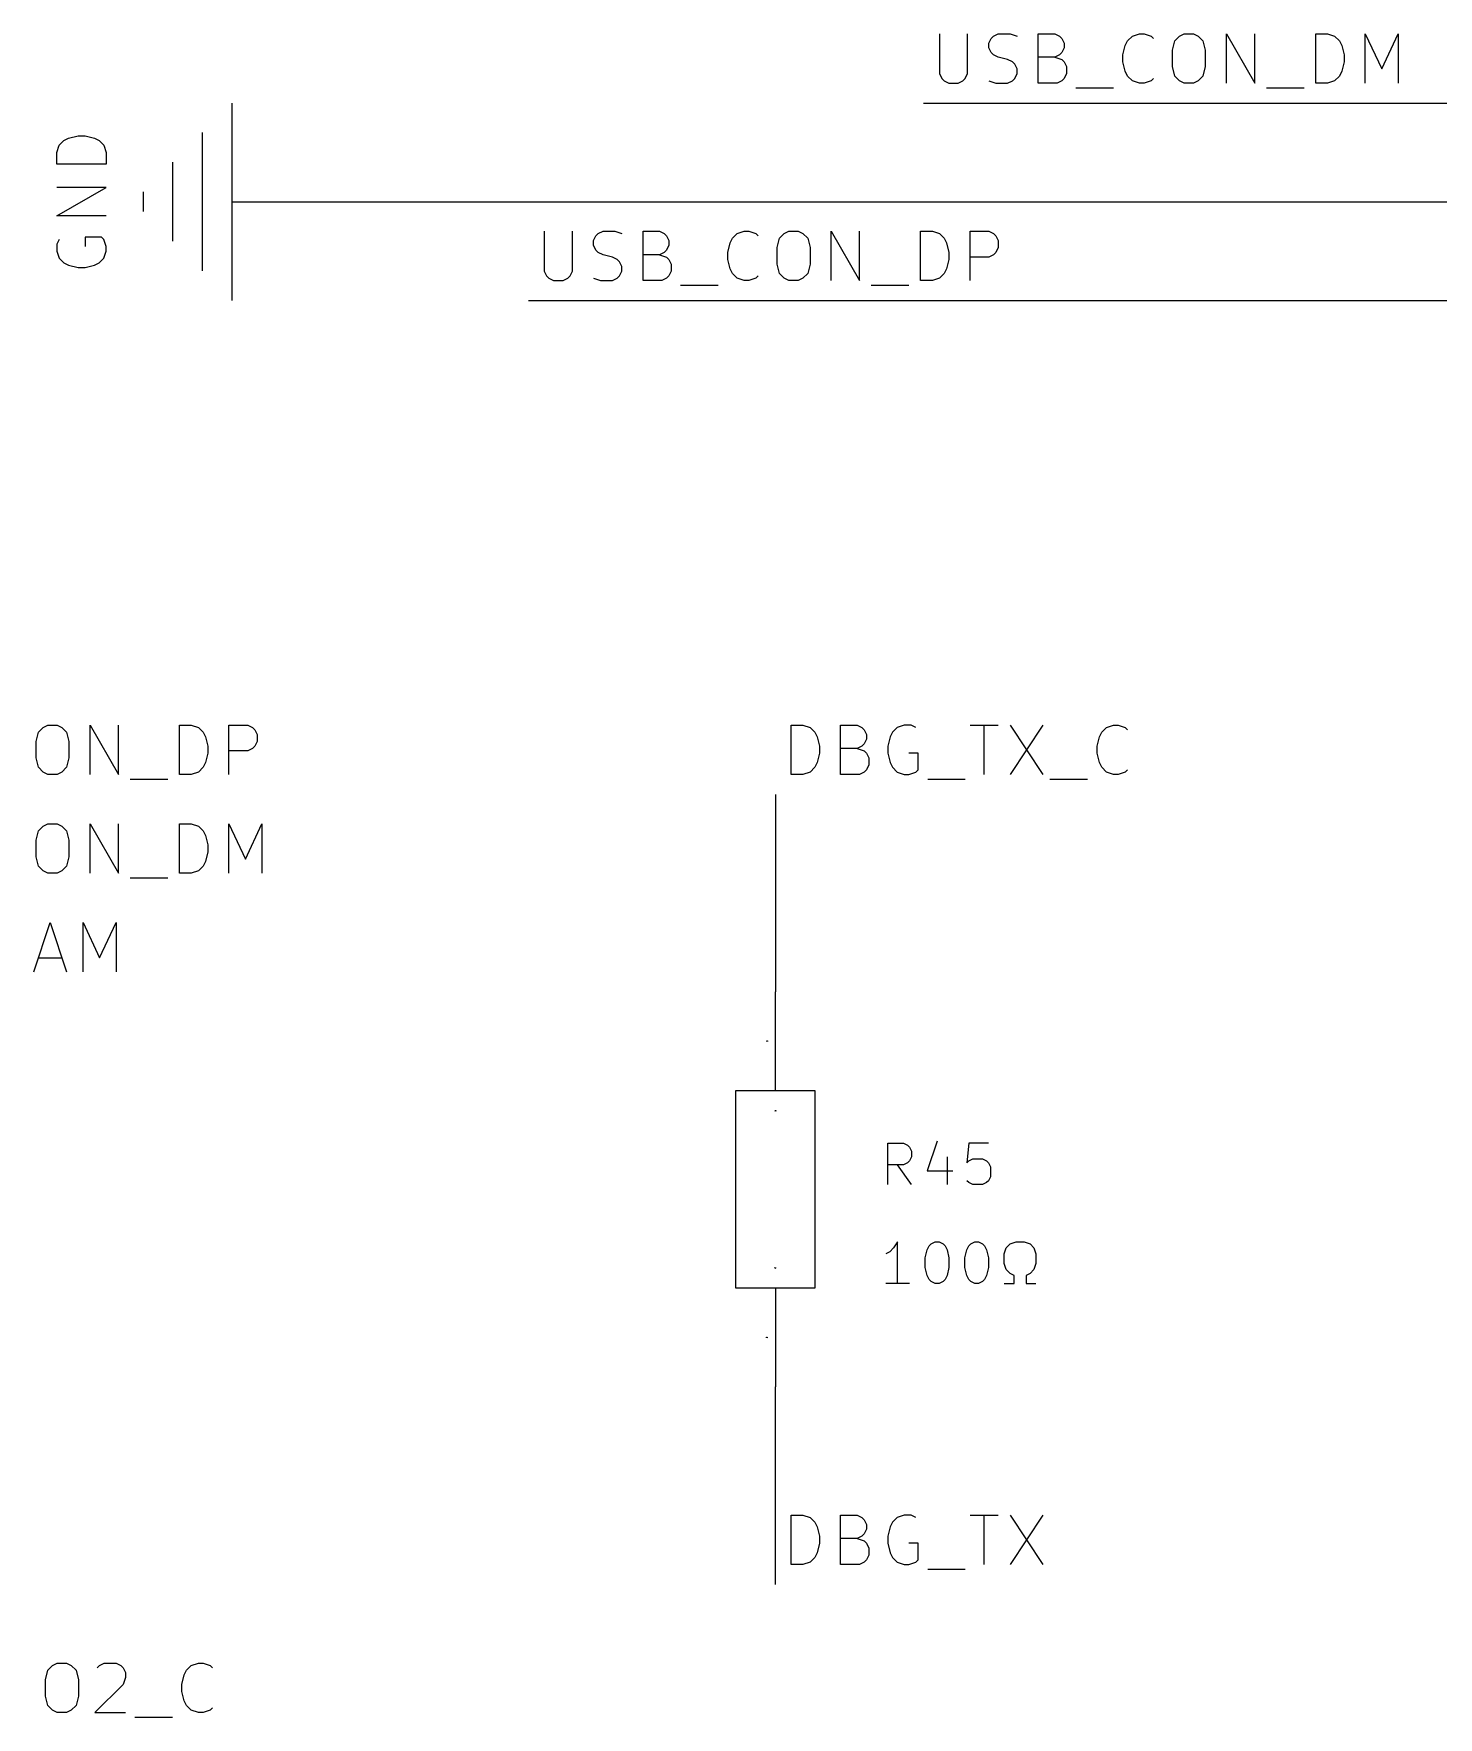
# Model space of a CAD drawing. Header units: millimetres. Extents: x 6 to 261, y -194 to -2.
# Drawn here: x 79.99 to 116.1, y -135.5 to -92.2 of the extents above; entities that cross this region are included whole.
import ezdxf

# ---------------------------------------------------------------- set-up
doc = ezdxf.new("R2010")
doc.units = ezdxf.units.MM
for name, color, linetype in [('GREENSIXTYFIVE', 129, 'CONTINUOUS'), ('LIGHTGREEN', 92, 'CONTINUOUS'), ('LIGHTRED', 12, 'CONTINUOUS'), ('RED', 14, 'CONTINUOUS'), ('REDSIX', 19, 'CONTINUOUS')]:
    doc.layers.add(name, color=color, linetype=linetype)

msp = doc.modelspace()

# ---------------------------------------------------------------- linework, layer by layer
at = {"layer": 'GREENSIXTYFIVE', "linetype": 'CONTINUOUS'}
for p, q in [((80.8915, -94.887), (81.1334, -94.8266)), ((81.1334, -94.8266), (81.3148, -94.8266)), ((81.3148, -94.8266), (81.5567, -94.887)), ((80.5891, -95.2499), (80.6496, -95.0685)), ((80.5891, -95.5523), (80.5891, -95.2499)), ((80.6496, -95.0685), (80.7706, -94.9475)), ((80.7706, -94.9475), (80.8915, -94.887)), ((81.5567, -94.887), (81.6777, -94.9475)), ((81.6777, -94.9475), (81.7987, -95.0685)), ((81.7987, -95.0685), (81.8591, -95.2499)), ((81.8591, -95.2499), (81.8591, -95.5523)), ((81.8591, -95.5523), (80.5891, -95.5523)), ((80.5891, -96.8828), (81.8591, -96.1571)), ((81.8591, -96.1571), (80.5891, -96.1571)), ((81.8591, -96.8828), (80.5891, -96.8828)), ((81.7382, -97.4271), (81.3148, -97.4271)), ((81.3148, -97.4271), (81.3148, -97.669)), ((81.7987, -97.4875), (81.7382, -97.4271)), ((80.6496, -97.4875), (80.5891, -97.6085)), ((80.5891, -97.6085), (80.5891, -97.7899)), ((80.5891, -97.7899), (80.6496, -97.9713)), ((81.8591, -97.669), (81.7987, -97.4875)), ((81.7987, -97.9713), (81.8591, -97.7899)), ((81.8591, -97.7899), (81.8591, -97.669)), ((80.6496, -97.9713), (80.7706, -98.0923)), ((80.7706, -98.0923), (80.8915, -98.1528)), ((80.8915, -98.1528), (81.1334, -98.2132)), ((81.1334, -98.2132), (81.3148, -98.2132)), ((81.3148, -98.2132), (81.5567, -98.1528)), ((81.5567, -98.1528), (81.6777, -98.0923)), ((81.6777, -98.0923), (81.7987, -97.9713)), ((99.0718, -119.9001), (99.0464, -119.9001)), ((99.0464, -119.9001), (99.05, -119.9025)), ((99.05, -119.9025), (99.0524, -119.9049)), ((99.0524, -119.9049), (99.0536, -119.9073)), ((99.0718, -119.8928), (99.0718, -119.9073)), ((101.9474, -121.7978), (101.9474, -120.731)), ((101.9474, -120.731), (102.3538, -120.731)), ((102.3538, -120.731), (102.4554, -120.7818)), ((102.4554, -120.7818), (102.5062, -120.8326)), ((103.2174, -120.6802), (102.9634, -121.4422)), ((104.0302, -120.731), (103.9794, -121.239)), ((104.5382, -120.731), (104.0302, -120.731)), ((102.4554, -121.239), (102.3538, -121.2898)), ((102.5062, -121.1882), (102.4554, -121.239)), ((102.5062, -120.8326), (102.557, -120.9342)), ((102.557, -121.0866), (102.5062, -121.1882)), ((102.557, -120.9342), (102.557, -121.0866)), ((103.4714, -121.0866), (103.4714, -121.7978)), ((103.9794, -121.239), (104.0302, -121.1882)), ((104.0302, -121.1882), (104.1318, -121.1374)), ((104.1318, -121.1374), (104.3858, -121.1374)), ((104.3858, -121.1374), (104.4874, -121.1882)), ((104.4874, -121.1882), (104.5382, -121.239)), ((104.5382, -121.239), (104.589, -121.3406)), ((102.3538, -121.2898), (101.9474, -121.2898)), ((102.557, -121.7978), (102.2014, -121.2898)), ((102.9634, -121.4422), (103.6238, -121.4422)), ((104.589, -121.5946), (104.5382, -121.6962)), ((104.589, -121.3406), (104.589, -121.5946)), ((104.0302, -121.747), (103.9794, -121.6962)), ((104.1318, -121.7978), (104.0302, -121.747)), ((104.3858, -121.7978), (104.1318, -121.7978)), ((104.4874, -121.747), (104.3858, -121.7978)), ((104.5382, -121.6962), (104.4874, -121.747)), ((102.2014, -123.271), (102.0998, -123.4234)), ((102.2014, -124.3378), (102.2014, -123.271)), ((102.9634, -123.4742), (103.0142, -123.3726)), ((103.0142, -123.3726), (103.065, -123.3218)), ((103.065, -123.3218), (103.1666, -123.271)), ((103.1666, -123.271), (103.2682, -123.271)), ((103.2682, -123.271), (103.3698, -123.3218)), ((103.3698, -123.3218), (103.4206, -123.3726)), ((103.4206, -123.3726), (103.4714, -123.4742)), ((103.9794, -123.4742), (104.0302, -123.3726)), ((104.0302, -123.3726), (104.081, -123.3218)), ((104.081, -123.3218), (104.1826, -123.271)), ((104.1826, -123.271), (104.2842, -123.271)), ((104.2842, -123.271), (104.3858, -123.3218)), ((104.3858, -123.3218), (104.4366, -123.3726)), ((104.4366, -123.3726), (104.4874, -123.4742)), ((104.9954, -123.4234), (105.097, -123.3218)), ((105.097, -123.3218), (105.2494, -123.271)), ((105.2494, -123.271), (105.4526, -123.271)), ((105.4526, -123.271), (105.605, -123.3218)), ((105.605, -123.3218), (105.7066, -123.4234)), ((101.9982, -123.525), (101.8966, -123.5758)), ((102.0998, -123.4234), (101.9982, -123.525)), ((102.9126, -123.6774), (102.9634, -123.4742)), ((102.9126, -123.9314), (102.9126, -123.6774)), ((103.4714, -123.4742), (103.5222, -123.6774)), ((103.5222, -123.6774), (103.5222, -123.9314)), ((103.9286, -123.6774), (103.9794, -123.4742)), ((103.9286, -123.9314), (103.9286, -123.6774)), ((104.4874, -123.4742), (104.5382, -123.6774)), ((104.5382, -123.6774), (104.5382, -123.9314)), ((104.9446, -123.5758), (104.9954, -123.4234)), ((104.9446, -123.8298), (104.9446, -123.5758)), ((104.9954, -123.9822), (104.9446, -123.8298)), ((105.7066, -123.4234), (105.7574, -123.5758)), ((105.7574, -123.8298), (105.7066, -123.9822)), ((105.7574, -123.5758), (105.7574, -123.8298)), ((99.0464, -123.9374), (99.0476, -123.935)), ((99.0464, -123.9435), (99.0464, -123.9374)), ((99.0476, -123.9459), (99.0464, -123.9435)), ((99.0476, -123.935), (99.0488, -123.9338)), ((99.0488, -123.9471), (99.0476, -123.9459)), ((99.0488, -123.9338), (99.0512, -123.9326)), ((99.0512, -123.9326), (99.0536, -123.9326)), ((99.0536, -123.9326), (99.0572, -123.9338)), ((99.0572, -123.9338), (99.0718, -123.9483)), ((99.0718, -123.9483), (99.0718, -123.9326)), ((102.9634, -124.1346), (102.9126, -123.9314)), ((103.0142, -124.2362), (102.9634, -124.1346)), ((103.065, -124.287), (103.0142, -124.2362)), ((103.4206, -124.2362), (103.3698, -124.287)), ((103.4714, -124.1346), (103.4206, -124.2362)), ((103.5222, -123.9314), (103.4714, -124.1346)), ((103.9794, -124.1346), (103.9286, -123.9314)), ((104.0302, -124.2362), (103.9794, -124.1346)), ((104.081, -124.287), (104.0302, -124.2362)), ((104.4366, -124.2362), (104.3858, -124.287)), ((104.4874, -124.1346), (104.4366, -124.2362)), ((104.5382, -123.9314), (104.4874, -124.1346)), ((105.097, -124.0838), (104.9954, -123.9822)), ((105.1986, -124.1346), (105.097, -124.0838)), ((105.1986, -124.3378), (105.1986, -124.1346)), ((105.605, -124.0838), (105.5034, -124.1346)), ((105.5034, -124.1346), (105.5034, -124.3378)), ((105.7066, -123.9822), (105.605, -124.0838)), ((102.5062, -124.3378), (101.8966, -124.3378)), ((103.1666, -124.3378), (103.065, -124.287)), ((103.2682, -124.3378), (103.1666, -124.3378)), ((103.3698, -124.287), (103.2682, -124.3378)), ((104.1826, -124.3378), (104.081, -124.287)), ((104.2842, -124.3378), (104.1826, -124.3378)), ((104.3858, -124.287), (104.2842, -124.3378)), ((104.9446, -124.3378), (105.1986, -124.3378)), ((105.5034, -124.3378), (105.7574, -124.3378))]:
    msp.add_line(p, q, dxfattribs=at)
at = {"layer": 'LIGHTGREEN', "linetype": 'CONTINUOUS'}
for p, q in [((102.87, -93.98), (118.11, -93.98)), ((87.63, -96.52), (118.11, -96.52)), ((92.71, -99.06), (118.11, -99.06)), ((99.06, -111.76), (99.06, -116.84)), ((99.06, -132.08), (99.06, -127))]:
    msp.add_line(p, q, dxfattribs=at)
at = {"layer": 'LIGHTRED', "linetype": 'CONTINUOUS'}
for p, q in [((98.8537, -118.11), (98.8283, -118.11)), ((98.8283, -118.11), (98.8319, -118.1124)), ((98.8319, -118.1124), (98.8343, -118.1148)), ((98.8343, -118.1148), (98.8355, -118.1172)), ((98.8537, -118.1027), (98.8537, -118.1172)), ((98.8283, -125.7275), (98.8295, -125.7251)), ((98.8283, -125.7336), (98.8283, -125.7275)), ((98.8295, -125.736), (98.8283, -125.7336)), ((98.8295, -125.7251), (98.8307, -125.7239)), ((98.8307, -125.7372), (98.8295, -125.736)), ((98.8307, -125.7239), (98.8331, -125.7227)), ((98.8331, -125.7227), (98.8355, -125.7227)), ((98.8355, -125.7227), (98.8391, -125.7239)), ((98.8391, -125.7239), (98.8537, -125.7384)), ((98.8537, -125.7384), (98.8537, -125.7227))]:
    msp.add_line(p, q, dxfattribs=at)
at = {"layer": 'RED', "linetype": 'CONTINUOUS'}
for p, q in [((85.09, -93.98), (85.09, -99.06)), ((84.328, -94.742), (84.328, -98.298)), ((83.566, -95.504), (83.566, -97.536)), ((82.804, -96.266), (82.804, -96.774)), ((85.09, -96.52), (87.63, -96.52)), ((99.06, -119.38), (99.06, -116.84)), ((98.044, -124.46), (98.044, -119.38)), ((98.044, -119.38), (100.076, -119.38)), ((100.076, -119.38), (100.076, -124.46)), ((100.076, -124.46), (98.044, -124.46)), ((99.06, -124.46), (99.06, -127))]:
    msp.add_line(p, q, dxfattribs=at)
at = {"layer": 'REDSIX', "linetype": 'CONTINUOUS'}
for p, q in [((103.2767, -92.1969), (103.2767, -93.225)), ((104.0024, -93.225), (104.0024, -92.1969)), ((104.6677, -92.2574), (104.7887, -92.1969)), ((104.7887, -92.1969), (105.091, -92.1969)), ((105.091, -92.1969), (105.2725, -92.2574)), ((105.8167, -93.4669), (105.8167, -92.1969)), ((105.8167, -92.1969), (106.2401, -92.1969)), ((106.2401, -92.1969), (106.361, -92.2574)), ((108.2358, -92.2574), (108.4172, -92.1969)), ((108.4172, -92.1969), (108.5381, -92.1969)), ((108.5381, -92.1969), (108.7196, -92.2574)), ((109.4453, -92.2574), (109.5662, -92.1969)), ((109.5662, -92.1969), (109.8081, -92.1969)), ((109.8081, -92.1969), (109.9291, -92.2574)), ((110.6548, -93.4669), (110.6548, -92.1969)), ((110.6548, -92.1969), (111.3805, -93.4669)), ((111.3805, -93.4669), (111.3805, -92.1969)), ((112.9529, -93.4669), (112.9529, -92.1969)), ((112.9529, -92.1969), (113.2553, -92.1969)), ((113.2553, -92.1969), (113.4367, -92.2574)), ((114.2229, -93.4669), (114.2229, -92.1969)), ((114.2229, -92.1969), (114.6463, -93.1041)), ((114.6463, -93.1041), (115.0696, -92.1969)), ((115.0696, -92.1969), (115.0696, -93.4669)), ((104.5468, -92.4388), (104.6072, -92.3179)), ((104.5468, -92.5598), (104.5468, -92.4388)), ((104.6072, -92.6807), (104.5468, -92.5598)), ((104.6072, -92.3179), (104.6677, -92.2574)), ((106.361, -92.2574), (106.4215, -92.3179)), ((106.4215, -92.3179), (106.482, -92.4388)), ((106.482, -92.5598), (106.4215, -92.6807)), ((106.482, -92.4388), (106.482, -92.5598)), ((107.9939, -92.7412), (108.0543, -92.4993)), ((108.0543, -92.4993), (108.1148, -92.3784)), ((108.1148, -92.3784), (108.2358, -92.2574)), ((108.7196, -92.2574), (108.78, -92.3179)), ((109.2639, -92.6203), (109.3243, -92.3784)), ((109.2639, -93.0436), (109.2639, -92.6203)), ((109.3243, -92.3784), (109.4453, -92.2574)), ((109.9291, -92.2574), (110.05, -92.3784)), ((110.05, -92.3784), (110.1105, -92.6203)), ((110.1105, -92.6203), (110.1105, -93.0436)), ((113.4367, -92.2574), (113.5577, -92.3784)), ((113.5577, -92.3784), (113.6182, -92.4993)), ((113.6182, -92.4993), (113.6786, -92.7412)), ((104.6677, -92.7412), (104.6072, -92.6807)), ((104.7887, -92.8017), (104.6677, -92.7412)), ((105.0306, -92.8622), (104.7887, -92.8017)), ((105.1515, -92.9226), (105.0306, -92.8622)), ((105.212, -92.9831), (105.1515, -92.9226)), ((105.2725, -93.1041), (105.212, -92.9831)), ((106.2401, -92.8017), (105.8167, -92.8017)), ((106.361, -92.7412), (106.2401, -92.8017)), ((106.2401, -92.8017), (106.4215, -92.8622)), ((106.4215, -92.6807), (106.361, -92.7412)), ((106.4215, -92.8622), (106.482, -92.9226)), ((106.482, -92.9226), (106.5424, -93.0436)), ((106.5424, -93.0436), (106.5424, -93.225)), ((107.9939, -92.9226), (107.9939, -92.7412)), ((108.0543, -93.1645), (107.9939, -92.9226)), ((109.3243, -93.2855), (109.2639, -93.0436)), ((110.1105, -93.0436), (110.05, -93.2855)), ((113.6786, -92.9226), (113.6182, -93.1645)), ((113.6786, -92.7412), (113.6786, -92.9226)), ((103.2767, -93.225), (103.3372, -93.346)), ((103.3372, -93.346), (103.3977, -93.4065)), ((103.3977, -93.4065), (103.5186, -93.4669)), ((103.5186, -93.4669), (103.7605, -93.4669)), ((103.7605, -93.4669), (103.8815, -93.4065)), ((103.8815, -93.4065), (103.942, -93.346)), ((103.942, -93.346), (104.0024, -93.225)), ((104.5468, -93.4065), (104.7282, -93.4669)), ((104.7282, -93.4669), (105.0306, -93.4669)), ((105.0306, -93.4669), (105.1515, -93.4065)), ((105.1515, -93.4065), (105.212, -93.346)), ((105.212, -93.346), (105.2725, -93.225)), ((105.2725, -93.225), (105.2725, -93.1041)), ((106.3005, -93.4669), (105.8167, -93.4669)), ((106.4215, -93.4065), (106.3005, -93.4669)), ((106.482, -93.346), (106.4215, -93.4065)), ((106.5424, -93.225), (106.482, -93.346)), ((108.1148, -93.2855), (108.0543, -93.1645)), ((108.2358, -93.4065), (108.1148, -93.2855)), ((108.4172, -93.4669), (108.2358, -93.4065)), ((108.5381, -93.4669), (108.4172, -93.4669)), ((108.7196, -93.4065), (108.5381, -93.4669)), ((108.78, -93.346), (108.7196, -93.4065)), ((109.4453, -93.4065), (109.3243, -93.2855)), ((109.5662, -93.4669), (109.4453, -93.4065)), ((109.8081, -93.4669), (109.5662, -93.4669)), ((109.9291, -93.4065), (109.8081, -93.4669)), ((110.05, -93.2855), (109.9291, -93.4065)), ((113.2553, -93.4669), (112.9529, -93.4669)), ((113.4367, -93.4065), (113.2553, -93.4669)), ((113.5577, -93.2855), (113.4367, -93.4065)), ((113.6182, -93.1645), (113.5577, -93.2855)), ((106.7844, -93.5879), (107.752, -93.5879)), ((111.683, -93.5879), (112.6506, -93.5879)), ((93.1167, -97.2769), (93.1167, -98.305)), ((93.8424, -98.305), (93.8424, -97.2769)), ((94.3868, -97.5188), (94.4472, -97.3979)), ((94.4472, -97.3979), (94.5077, -97.3374)), ((94.5077, -97.3374), (94.6287, -97.2769)), ((94.6287, -97.2769), (94.931, -97.2769)), ((94.931, -97.2769), (95.1125, -97.3374)), ((95.6567, -98.5469), (95.6567, -97.2769)), ((95.6567, -97.2769), (96.0801, -97.2769)), ((96.0801, -97.2769), (96.201, -97.3374)), ((96.201, -97.3374), (96.2615, -97.3979)), ((96.2615, -97.3979), (96.322, -97.5188)), ((97.9548, -97.4584), (98.0758, -97.3374)), ((98.0758, -97.3374), (98.2572, -97.2769)), ((98.2572, -97.2769), (98.3781, -97.2769)), ((98.3781, -97.2769), (98.5596, -97.3374)), ((98.5596, -97.3374), (98.62, -97.3979)), ((99.1643, -97.4584), (99.2853, -97.3374)), ((99.2853, -97.3374), (99.4062, -97.2769)), ((99.4062, -97.2769), (99.6481, -97.2769)), ((99.6481, -97.2769), (99.7691, -97.3374)), ((99.7691, -97.3374), (99.89, -97.4584)), ((100.4948, -98.5469), (100.4948, -97.2769)), ((100.4948, -97.2769), (101.2205, -98.5469)), ((101.2205, -98.5469), (101.2205, -97.2769)), ((102.7929, -98.5469), (102.7929, -97.2769)), ((102.7929, -97.2769), (103.0953, -97.2769)), ((103.0953, -97.2769), (103.2767, -97.3374)), ((103.2767, -97.3374), (103.3977, -97.4584)), ((104.0629, -98.5469), (104.0629, -97.2769)), ((104.0629, -97.2769), (104.5467, -97.2769)), ((104.5467, -97.2769), (104.6677, -97.3374)), ((104.6677, -97.3374), (104.7282, -97.3979)), ((104.7282, -97.3979), (104.7886, -97.5188)), ((94.3868, -97.6398), (94.3868, -97.5188)), ((94.4472, -97.7607), (94.3868, -97.6398)), ((94.5077, -97.8212), (94.4472, -97.7607)), ((94.6287, -97.8817), (94.5077, -97.8212)), ((96.201, -97.8212), (96.0801, -97.8817)), ((96.2615, -97.7607), (96.201, -97.8212)), ((96.322, -97.6398), (96.2615, -97.7607)), ((96.322, -97.5188), (96.322, -97.6398)), ((97.8339, -97.8212), (97.8943, -97.5793)), ((97.8339, -98.0026), (97.8339, -97.8212)), ((97.8943, -97.5793), (97.9548, -97.4584)), ((99.1039, -97.7003), (99.1643, -97.4584)), ((99.1039, -98.1236), (99.1039, -97.7003)), ((99.89, -97.4584), (99.9505, -97.7003)), ((99.9505, -97.7003), (99.9505, -98.1236)), ((103.3977, -97.4584), (103.4582, -97.5793)), ((103.4582, -97.5793), (103.5186, -97.8212)), ((103.5186, -97.8212), (103.5186, -98.0026)), ((104.7282, -97.8212), (104.6677, -97.8817)), ((104.7886, -97.7003), (104.7282, -97.8212)), ((104.7886, -97.5188), (104.7886, -97.7003)), ((94.8706, -97.9422), (94.6287, -97.8817)), ((94.9915, -98.0026), (94.8706, -97.9422)), ((95.052, -98.0631), (94.9915, -98.0026)), ((95.1125, -98.1841), (95.052, -98.0631)), ((95.1125, -98.305), (95.1125, -98.1841)), ((96.0801, -97.8817), (95.6567, -97.8817)), ((96.0801, -97.8817), (96.2615, -97.9422)), ((96.2615, -97.9422), (96.322, -98.0026)), ((96.322, -98.0026), (96.3824, -98.1236)), ((96.3824, -98.1236), (96.3824, -98.305)), ((97.8943, -98.2445), (97.8339, -98.0026)), ((97.9548, -98.3655), (97.8943, -98.2445)), ((99.1643, -98.3655), (99.1039, -98.1236)), ((99.9505, -98.1236), (99.89, -98.3655)), ((103.4582, -98.2445), (103.3977, -98.3655)), ((103.5186, -98.0026), (103.4582, -98.2445)), ((104.5467, -97.9422), (104.0629, -97.9422)), ((104.6677, -97.8817), (104.5467, -97.9422)), ((93.1167, -98.305), (93.1772, -98.426)), ((93.1772, -98.426), (93.2377, -98.4865)), ((93.2377, -98.4865), (93.3586, -98.5469)), ((93.3586, -98.5469), (93.6005, -98.5469)), ((93.6005, -98.5469), (93.7215, -98.4865)), ((93.7215, -98.4865), (93.782, -98.426)), ((93.782, -98.426), (93.8424, -98.305)), ((94.3868, -98.4865), (94.5682, -98.5469)), ((94.5682, -98.5469), (94.8706, -98.5469)), ((94.8706, -98.5469), (94.9915, -98.4865)), ((94.9915, -98.4865), (95.052, -98.426)), ((95.052, -98.426), (95.1125, -98.305)), ((96.1405, -98.5469), (95.6567, -98.5469)), ((96.2615, -98.4865), (96.1405, -98.5469)), ((96.322, -98.426), (96.2615, -98.4865)), ((96.3824, -98.305), (96.322, -98.426)), ((96.6244, -98.6679), (97.592, -98.6679)), ((98.0758, -98.4865), (97.9548, -98.3655)), ((98.2572, -98.5469), (98.0758, -98.4865)), ((98.3781, -98.5469), (98.2572, -98.5469)), ((98.5596, -98.4865), (98.3781, -98.5469)), ((98.62, -98.426), (98.5596, -98.4865)), ((99.2853, -98.4865), (99.1643, -98.3655)), ((99.4062, -98.5469), (99.2853, -98.4865)), ((99.6481, -98.5469), (99.4062, -98.5469)), ((99.7691, -98.4865), (99.6481, -98.5469)), ((99.89, -98.3655), (99.7691, -98.4865)), ((101.523, -98.6679), (102.4906, -98.6679)), ((103.0953, -98.5469), (102.7929, -98.5469)), ((103.2767, -98.4865), (103.0953, -98.5469)), ((103.3977, -98.3655), (103.2767, -98.4865)), ((80.2353, -110.0374), (80.3562, -109.9769)), ((80.3562, -109.9769), (80.5981, -109.9769)), ((80.5981, -109.9769), (80.7191, -110.0374)), ((81.4448, -111.2469), (81.4448, -109.9769)), ((81.4448, -109.9769), (82.1705, -111.2469)), ((82.1705, -111.2469), (82.1705, -109.9769)), ((83.7429, -111.2469), (83.7429, -109.9769)), ((83.7429, -109.9769), (84.0453, -109.9769)), ((84.0453, -109.9769), (84.2267, -110.0374)), ((85.0129, -111.2469), (85.0129, -109.9769)), ((85.0129, -109.9769), (85.4967, -109.9769)), ((85.4967, -109.9769), (85.6177, -110.0374)), ((99.4667, -111.2469), (99.4667, -109.9769)), ((99.4667, -109.9769), (99.7691, -109.9769)), ((99.7691, -109.9769), (99.9505, -110.0374)), ((100.7367, -111.2469), (100.7367, -109.9769)), ((100.7367, -109.9769), (101.1601, -109.9769)), ((101.1601, -109.9769), (101.281, -110.0374)), ((102.3696, -109.9769), (102.1882, -110.0374)), ((102.551, -109.9769), (102.3696, -109.9769)), ((102.672, -110.0374), (102.551, -109.9769)), ((104.0629, -109.9769), (104.7886, -109.9769)), ((104.4258, -111.2469), (104.4258, -109.9769)), ((105.091, -109.9769), (105.9376, -111.2469)), ((105.9376, -109.9769), (105.091, -111.2469)), ((107.5705, -110.0374), (107.7519, -109.9769)), ((107.7519, -109.9769), (107.8728, -109.9769)), ((107.8728, -109.9769), (108.0543, -110.0374)), ((80.0539, -110.4003), (80.1143, -110.1584)), ((80.0539, -110.8236), (80.0539, -110.4003)), ((80.1143, -110.1584), (80.2353, -110.0374)), ((80.7191, -110.0374), (80.84, -110.1584)), ((80.84, -110.1584), (80.9005, -110.4003)), ((80.9005, -110.4003), (80.9005, -110.8236)), ((84.2267, -110.0374), (84.3477, -110.1584)), ((84.3477, -110.1584), (84.4082, -110.2793)), ((84.4082, -110.2793), (84.4686, -110.5212)), ((85.6177, -110.0374), (85.6782, -110.0979)), ((85.6782, -110.0979), (85.7386, -110.2188)), ((85.7386, -110.4003), (85.6782, -110.5212)), ((85.7386, -110.2188), (85.7386, -110.4003)), ((99.9505, -110.0374), (100.0715, -110.1584)), ((100.0715, -110.1584), (100.132, -110.2793)), ((100.132, -110.2793), (100.1924, -110.5212)), ((101.281, -110.0374), (101.3415, -110.0979)), ((101.3415, -110.0979), (101.402, -110.2188)), ((101.402, -110.3398), (101.3415, -110.4607)), ((101.402, -110.2188), (101.402, -110.3398)), ((102.0067, -110.2793), (101.9463, -110.5212)), ((102.0672, -110.1584), (102.0067, -110.2793)), ((102.1882, -110.0374), (102.0672, -110.1584)), ((107.3286, -110.5212), (107.389, -110.2793)), ((107.389, -110.2793), (107.4495, -110.1584)), ((107.4495, -110.1584), (107.5705, -110.0374)), ((108.0543, -110.0374), (108.1147, -110.0979)), ((80.1143, -111.0655), (80.0539, -110.8236)), ((80.9005, -110.8236), (80.84, -111.0655)), ((84.4686, -110.7026), (84.4082, -110.9445)), ((84.4686, -110.5212), (84.4686, -110.7026)), ((85.4967, -110.6422), (85.0129, -110.6422)), ((85.6177, -110.5817), (85.4967, -110.6422)), ((85.6782, -110.5212), (85.6177, -110.5817)), ((100.1924, -110.7026), (100.132, -110.9445)), ((100.1924, -110.5212), (100.1924, -110.7026)), ((101.1601, -110.5817), (100.7367, -110.5817)), ((101.281, -110.5212), (101.1601, -110.5817)), ((101.1601, -110.5817), (101.3415, -110.6422)), ((101.3415, -110.4607), (101.281, -110.5212)), ((101.3415, -110.6422), (101.402, -110.7026)), ((101.402, -110.7026), (101.4624, -110.8236)), ((101.4624, -110.8236), (101.4624, -111.005)), ((101.9463, -110.5212), (101.9463, -110.7026)), ((101.9463, -110.7026), (102.0067, -110.9445)), ((102.7324, -110.7026), (102.4905, -110.7026)), ((102.7324, -111.126), (102.7324, -110.7026)), ((107.3286, -110.7026), (107.3286, -110.5212)), ((107.389, -110.9445), (107.3286, -110.7026)), ((80.2353, -111.1865), (80.1143, -111.0655)), ((80.3562, -111.2469), (80.2353, -111.1865)), ((80.5981, -111.2469), (80.3562, -111.2469)), ((80.7191, -111.1865), (80.5981, -111.2469)), ((80.84, -111.0655), (80.7191, -111.1865)), ((84.0453, -111.2469), (83.7429, -111.2469)), ((84.2267, -111.1865), (84.0453, -111.2469)), ((84.3477, -111.0655), (84.2267, -111.1865)), ((84.4082, -110.9445), (84.3477, -111.0655)), ((99.7691, -111.2469), (99.4667, -111.2469)), ((99.9505, -111.1865), (99.7691, -111.2469)), ((100.0715, -111.0655), (99.9505, -111.1865)), ((100.132, -110.9445), (100.0715, -111.0655)), ((101.2205, -111.2469), (100.7367, -111.2469)), ((101.3415, -111.1865), (101.2205, -111.2469)), ((101.402, -111.126), (101.3415, -111.1865)), ((101.4624, -111.005), (101.402, -111.126)), ((102.0067, -110.9445), (102.0672, -111.0655)), ((102.0672, -111.0655), (102.1882, -111.1865)), ((102.1882, -111.1865), (102.3696, -111.2469)), ((102.3696, -111.2469), (102.4905, -111.2469)), ((102.4905, -111.2469), (102.672, -111.1865)), ((102.672, -111.1865), (102.7324, -111.126)), ((107.4495, -111.0655), (107.389, -110.9445)), ((107.5705, -111.1865), (107.4495, -111.0655)), ((107.7519, -111.2469), (107.5705, -111.1865)), ((107.8728, -111.2469), (107.7519, -111.2469)), ((108.0543, -111.1865), (107.8728, -111.2469)), ((108.1147, -111.126), (108.0543, -111.1865)), ((82.473, -111.3679), (83.4406, -111.3679)), ((102.9744, -111.3679), (103.942, -111.3679)), ((106.1191, -111.3679), (107.0867, -111.3679)), ((80.1143, -112.6984), (80.2353, -112.5774)), ((80.2353, -112.5774), (80.3562, -112.5169)), ((80.3562, -112.5169), (80.5981, -112.5169)), ((80.5981, -112.5169), (80.7191, -112.5774)), ((80.7191, -112.5774), (80.84, -112.6984)), ((81.4448, -113.7869), (81.4448, -112.5169)), ((81.4448, -112.5169), (82.1705, -113.7869)), ((82.1705, -113.7869), (82.1705, -112.5169)), ((83.7429, -113.7869), (83.7429, -112.5169)), ((83.7429, -112.5169), (84.0453, -112.5169)), ((84.0453, -112.5169), (84.2267, -112.5774)), ((84.2267, -112.5774), (84.3477, -112.6984)), ((85.0129, -113.7869), (85.0129, -112.5169)), ((85.0129, -112.5169), (85.4363, -113.4241)), ((85.4363, -113.4241), (85.8596, -112.5169)), ((85.8596, -112.5169), (85.8596, -113.7869)), ((80.0539, -112.9403), (80.1143, -112.6984)), ((80.0539, -113.3636), (80.0539, -112.9403)), ((80.84, -112.6984), (80.9005, -112.9403)), ((80.9005, -112.9403), (80.9005, -113.3636)), ((84.3477, -112.6984), (84.4082, -112.8193)), ((84.4082, -112.8193), (84.4686, -113.0612)), ((80.1143, -113.6055), (80.0539, -113.3636)), ((80.9005, -113.3636), (80.84, -113.6055)), ((84.4686, -113.2426), (84.4082, -113.4845)), ((84.4686, -113.0612), (84.4686, -113.2426)), ((80.2353, -113.7265), (80.1143, -113.6055)), ((80.3562, -113.7869), (80.2353, -113.7265)), ((80.5981, -113.7869), (80.3562, -113.7869)), ((80.7191, -113.7265), (80.5981, -113.7869)), ((80.84, -113.6055), (80.7191, -113.7265)), ((84.0453, -113.7869), (83.7429, -113.7869)), ((84.2267, -113.7265), (84.0453, -113.7869)), ((84.3477, -113.6055), (84.2267, -113.7265)), ((84.4082, -113.4845), (84.3477, -113.6055)), ((82.473, -113.9079), (83.4406, -113.9079)), ((79.9934, -116.3269), (80.4167, -115.0569)), ((80.4167, -115.0569), (80.8401, -116.3269)), ((81.2634, -116.3269), (81.2634, -115.0569)), ((81.2634, -115.0569), (81.6868, -115.9641)), ((81.6868, -115.9641), (82.1101, -115.0569)), ((82.1101, -115.0569), (82.1101, -116.3269)), ((80.1144, -115.9641), (80.7191, -115.9641)), ((99.4667, -131.5669), (99.4667, -130.2969)), ((99.4667, -130.2969), (99.7691, -130.2969)), ((99.7691, -130.2969), (99.9505, -130.3574)), ((100.7367, -131.5669), (100.7367, -130.2969)), ((100.7367, -130.2969), (101.1601, -130.2969)), ((101.1601, -130.2969), (101.281, -130.3574)), ((102.3696, -130.2969), (102.1882, -130.3574)), ((102.551, -130.2969), (102.3696, -130.2969)), ((102.672, -130.3574), (102.551, -130.2969)), ((104.0629, -130.2969), (104.7886, -130.2969)), ((104.4258, -131.5669), (104.4258, -130.2969)), ((105.091, -130.2969), (105.9376, -131.5669)), ((105.9376, -130.2969), (105.091, -131.5669)), ((99.9505, -130.3574), (100.0715, -130.4784)), ((100.0715, -130.4784), (100.132, -130.5993)), ((100.132, -130.5993), (100.1924, -130.8412)), ((101.281, -130.3574), (101.3415, -130.4179)), ((101.3415, -130.4179), (101.402, -130.5388)), ((101.402, -130.6598), (101.3415, -130.7807)), ((101.402, -130.5388), (101.402, -130.6598)), ((102.0067, -130.5993), (101.9463, -130.8412)), ((102.0672, -130.4784), (102.0067, -130.5993)), ((102.1882, -130.3574), (102.0672, -130.4784)), ((100.1924, -131.0226), (100.132, -131.2645)), ((100.1924, -130.8412), (100.1924, -131.0226)), ((101.1601, -130.9017), (100.7367, -130.9017)), ((101.281, -130.8412), (101.1601, -130.9017)), ((101.1601, -130.9017), (101.3415, -130.9622)), ((101.3415, -130.7807), (101.281, -130.8412)), ((101.3415, -130.9622), (101.402, -131.0226)), ((101.402, -131.0226), (101.4624, -131.1436)), ((101.4624, -131.1436), (101.4624, -131.325)), ((101.9463, -130.8412), (101.9463, -131.0226)), ((101.9463, -131.0226), (102.0067, -131.2645)), ((102.7324, -131.0226), (102.4905, -131.0226)), ((102.7324, -131.446), (102.7324, -131.0226)), ((99.7691, -131.5669), (99.4667, -131.5669)), ((99.9505, -131.5065), (99.7691, -131.5669)), ((100.0715, -131.3855), (99.9505, -131.5065)), ((100.132, -131.2645), (100.0715, -131.3855)), ((101.2205, -131.5669), (100.7367, -131.5669)), ((101.3415, -131.5065), (101.2205, -131.5669)), ((101.402, -131.446), (101.3415, -131.5065)), ((101.4624, -131.325), (101.402, -131.446)), ((102.0067, -131.2645), (102.0672, -131.3855)), ((102.0672, -131.3855), (102.1882, -131.5065)), ((102.1882, -131.5065), (102.3696, -131.5669)), ((102.3696, -131.5669), (102.4905, -131.5669)), ((102.4905, -131.5669), (102.672, -131.5065)), ((102.672, -131.5065), (102.7324, -131.446)), ((102.9744, -131.6879), (103.942, -131.6879)), ((80.3562, -134.2884), (80.4772, -134.1674)), ((80.4772, -134.1674), (80.5981, -134.1069)), ((80.5981, -134.1069), (80.84, -134.1069)), ((80.84, -134.1069), (80.961, -134.1674)), ((80.961, -134.1674), (81.0819, -134.2884)), ((81.6263, -134.2279), (81.6867, -134.1674)), ((81.6867, -134.1674), (81.8077, -134.1069)), ((81.8077, -134.1069), (82.1101, -134.1069)), ((82.1101, -134.1069), (82.231, -134.1674)), ((82.231, -134.1674), (82.2915, -134.2279)), ((82.2915, -134.2279), (82.352, -134.3488)), ((83.9243, -134.2884), (84.0453, -134.1674)), ((84.0453, -134.1674), (84.2267, -134.1069)), ((84.2267, -134.1069), (84.3476, -134.1069)), ((84.3476, -134.1069), (84.5291, -134.1674)), ((84.5291, -134.1674), (84.5895, -134.2279)), ((80.2958, -134.5303), (80.3562, -134.2884)), ((80.2958, -134.9536), (80.2958, -134.5303)), ((81.0819, -134.2884), (81.1424, -134.5303)), ((81.1424, -134.5303), (81.1424, -134.9536)), ((82.2915, -134.6512), (81.5658, -135.3769)), ((82.352, -134.4698), (82.2915, -134.6512)), ((82.352, -134.3488), (82.352, -134.4698)), ((83.8034, -134.6512), (83.8638, -134.4093)), ((83.8034, -134.8326), (83.8034, -134.6512)), ((83.8638, -134.4093), (83.9243, -134.2884)), ((80.3562, -135.1955), (80.2958, -134.9536)), ((81.1424, -134.9536), (81.0819, -135.1955)), ((83.8638, -135.0745), (83.8034, -134.8326)), ((83.9243, -135.1955), (83.8638, -135.0745)), ((80.4772, -135.3165), (80.3562, -135.1955)), ((80.5981, -135.3769), (80.4772, -135.3165)), ((80.84, -135.3769), (80.5981, -135.3769)), ((80.961, -135.3165), (80.84, -135.3769)), ((81.0819, -135.1955), (80.961, -135.3165)), ((81.5658, -135.3769), (82.352, -135.3769)), ((82.5939, -135.4979), (83.5615, -135.4979)), ((84.0453, -135.3165), (83.9243, -135.1955)), ((84.2267, -135.3769), (84.0453, -135.3165)), ((84.3476, -135.3769), (84.2267, -135.3769)), ((84.5291, -135.3165), (84.3476, -135.3769)), ((84.5895, -135.256), (84.5291, -135.3165))]:
    msp.add_line(p, q, dxfattribs=at)

doc.saveas('drawing.dxf')
